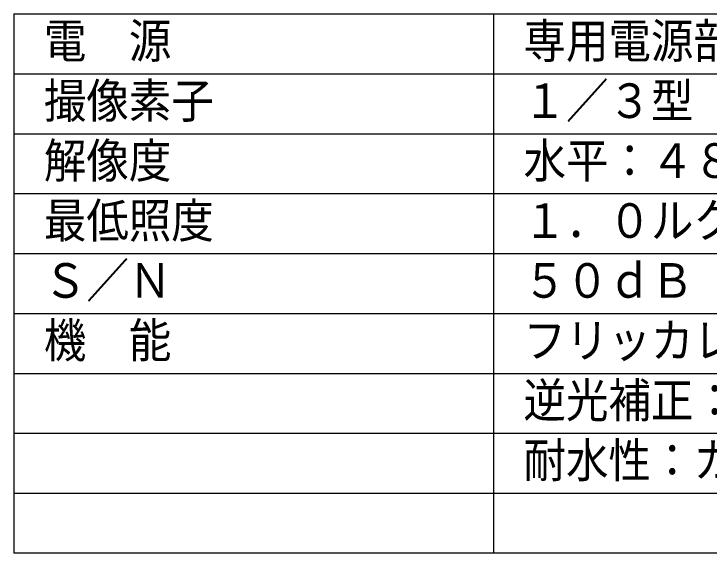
# Model space of a CAD drawing. Units: millimetres, scale not verified. Extents: x -63 to 63, y -56 to 57.
# Drawn here: x -62.5 to -4.5, y -56.4 to -11.4 of the extents above; entities that cross this region are included whole.
import ezdxf
from ezdxf.enums import TextEntityAlignment as Align

# ---------------------------------------------------------------- set-up
doc = ezdxf.new("R2010")
doc.units = ezdxf.units.MM
doc.header["$LTSCALE"] = 0.189787
doc.layers.add('0-0_MOJI1', color=2, linetype='Continuous')
doc.layers.add('0-3_WAKU', color=7, linetype='Continuous')
doc.styles.add('ＭＳ ゴシック', font='')
doc.styles.get('ＭＳ ゴシック').set_extended_font_data('MS Gothic')

msp = doc.modelspace()

# ---------------------------------------------------------------- linework, layer by layer
at = {"layer": '0-3_WAKU', "color": 4}
for p, q in [((-62.5001, -11.3667), (62.5001, -11.3667)), ((-62.5001, -11.3667), (-62.5001, -56.3667)), ((-22.5, -11.3667), (-22.5, -56.3667)), ((62.5001, -56.3667), (-62.5001, -56.3667))]:
    msp.add_line(p, q, dxfattribs=at)
at = {"layer": '0-3_WAKU', "color": 1}
for p, q in [((-62.5001, -16.3667), (62.5001, -16.3667)), ((-62.5001, -21.3667), (62.5001, -21.3667)), ((-62.5001, -26.3667), (62.5001, -26.3667)), ((-62.5001, -31.3667), (62.5001, -31.3667)), ((-62.5001, -36.3667), (62.5001, -36.3667)), ((-62.5001, -41.3667), (62.5001, -41.3667)), ((-62.5001, -46.3667), (62.5001, -46.3667)), ((-62.5001, -51.3667), (62.5001, -51.3667))]:
    msp.add_line(p, q, dxfattribs=at)

# ---------------------------------------------------------------- texts
at = {"layer": '0-0_MOJI1', "style": 'ＭＳ ゴシック', "width": 0.9}
for s, p in [('電\u3000源', (-60.0001, -15.9218)), ('専用電源部より供給', (-20, -15.9218)), ('撮像素子', (-60.0001, -20.9218)), ('１／３型\u3000インターラインＣＣＤ', (-20, -20.9218)), ('解像度', (-60.0001, -25.9218)), ('水平：４８０本\u3000垂直：３５０本以上（中心部）', (-20, -25.9218)), ('最低照度', (-60.0001, -30.9218)), ('１．０ルクス（ＷＩＤＥ時）', (-20, -30.9218)), ('Ｓ／Ｎ', (-60.0001, -35.9218)), ('５０ｄＢ（ＡＧＣ ＯＦＦ換算）', (-20, -35.9218)), ('機\u3000能', (-60.0001, -40.9218)), ('フリッカレス：入／切、輪郭：強／弱', (-20, -40.9218)), ('逆光補正：入／切、ＬＥＤ：入／切', (-20, -45.9218)), ('耐水性：カメラ本体部ＪＩＳ－Ｃ－０９２０', (-20, -50.9219))]:
    msp.add_text(s, height=2.886, dxfattribs=at).set_placement(p, align=Align.BOTTOM_LEFT)

doc.saveas('drawing.dxf')
